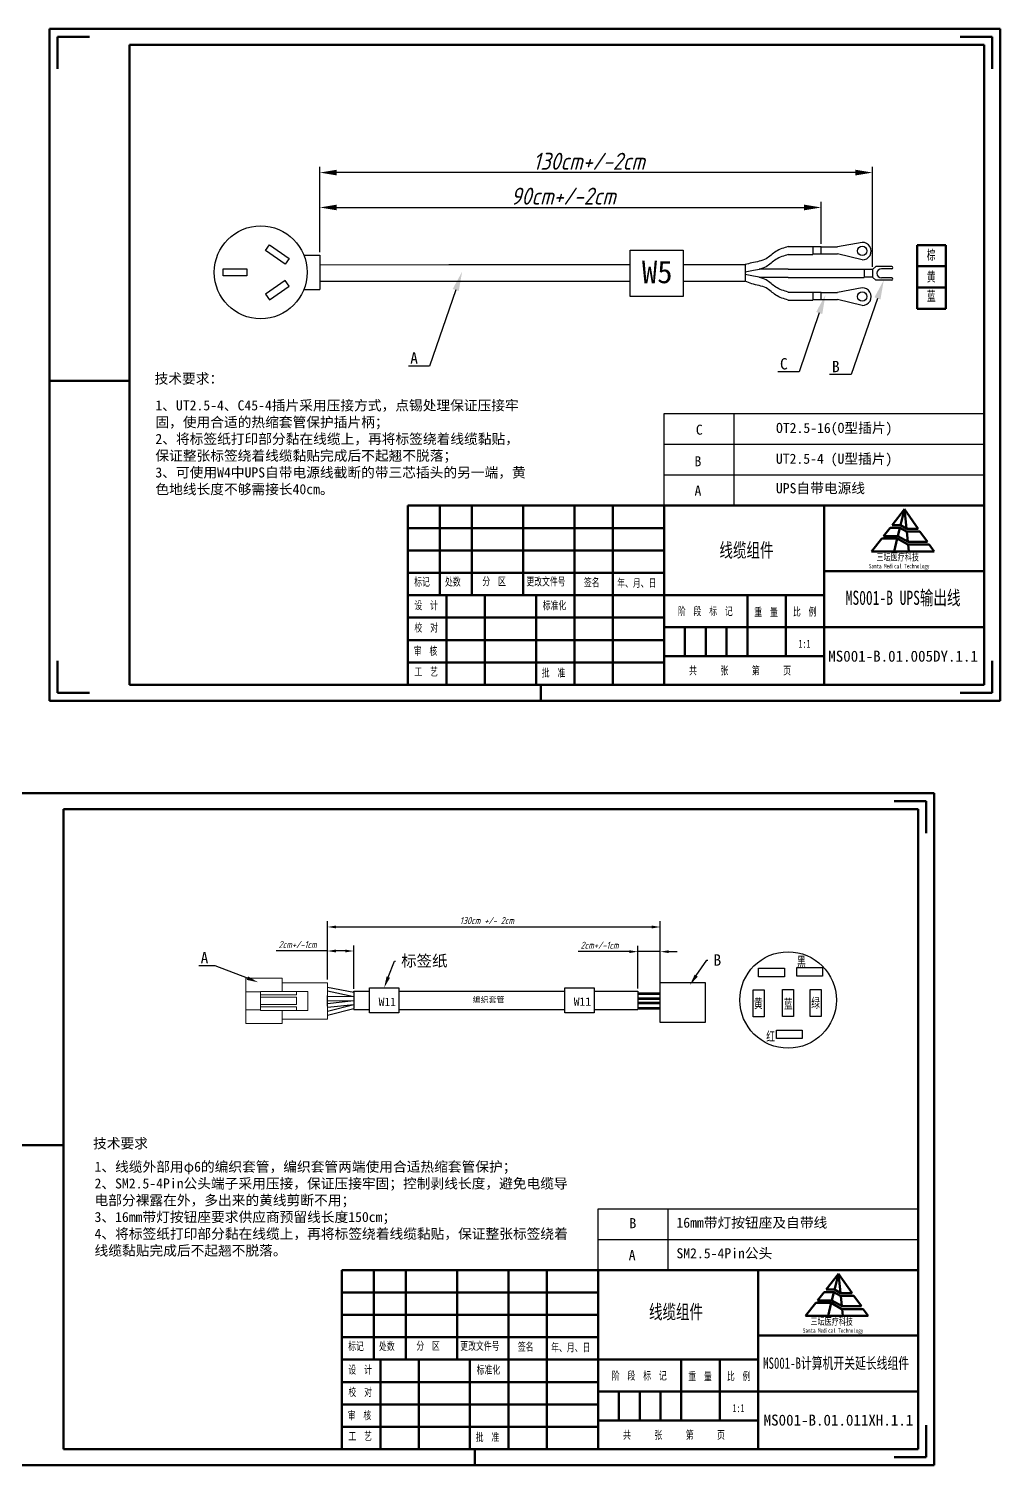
# Model space of a CAD drawing. Header units: millimetres. Extents: x 15931 to 18096, y 1463 to 3040.
# Drawn here: x 17399 to 17742, y 2533 to 3040 of the extents above; entities that cross this region are included whole.
import ezdxf
from ezdxf import colors
from ezdxf.entities.mleader import LeaderData, LeaderLine
from ezdxf.enums import TextEntityAlignment as Align
from ezdxf.math import Vec2, Vec3

# ---------------------------------------------------------------- set-up
doc = ezdxf.new("R2010")
doc.units = ezdxf.units.MM
doc.layers.add('7标注层', color=4, linetype='Continuous')
doc.layers.add('dim', color=82, linetype='Continuous', lineweight=9)
doc.layers.add('总内框线', color=7, linetype='Continuous', lineweight=50)
doc.styles.add('GB', font='gbeitc.shx', dxfattribs={"bigfont": 'gbcbig.shx'})
doc.styles.add('SLDTEXTSTYLE1', font='TXT', dxfattribs={"width": 0.7})
doc.styles.get("Standard").update_dxf_attribs({"font": 'simfang.ttf'})
doc.styles.add('TXT08', font='txt.shx', dxfattribs={"width": 0.8, "bigfont": 'gbcbig.shx'})
doc.styles.add('宋体', font='')
doc.styles.get('宋体').set_extended_font_data('SimSun')
doc.dimstyles.new('GB', dxfattribs={"dimtxt": 2.5, "dimasz": 3, "dimexe": 2, "dimexo": 1, "dimgap": 1, "dimtad": 1, "dimtoh": 1, "dimdsep": 46, "dimtxsty": 'GB', "dimcen": 2.5, "dimclrd": 1, "dimclre": 3, "dimclrt": 6, "dimadec": 0, "dimazin": 0, "dimtfac": 1, "dimtmove": 0, "dimatfit": 3, "dimfxl": 4, "dimarcsym": 0})

# ---------------------------------------------------------------- blocks, each defined once
blk = doc.blocks.new('*D343')
at = {"color": 3, "lineweight": -2, "transparency": 16777216}
for p, q in [((17502.02, 2961.04), (17502.02, 2978.83)), ((17679.01, 2963.93), (17679.01, 2978.83))]:
    blk.add_line(p, q, dxfattribs=at)
at = {"color": 1, "lineweight": -2, "transparency": 16777216}
blk.add_line((17508.02, 2976.83), (17673.01, 2976.83), dxfattribs=at)
at = {"color": 1, "transparency": 16777216}
for points in [[(17508.02, 2977.83), (17508.02, 2975.83), (17502.02, 2976.83)], [(17673.01, 2977.83), (17673.01, 2975.83), (17679.01, 2976.83)]]:
    blk.add_solid(points, dxfattribs=at)
at = {"layer": 'Defpoints', "color": 0, "transparency": 16777216}
for p in [(17679.01, 2976.83), (17679.01, 2962.93), (17502.02, 2960.04)]:
    blk.add_point(p, dxfattribs=at)
at = {"color": 6, "transparency": 16777216, "insert": (17587.98, 2980.83), "char_height": 6, "attachment_point": 5, "style": 'GB'}
blk.add_mtext('90cm+/-2cm', dxfattribs=at)
blk = doc.blocks.new('*D344')
at = {"color": 3, "lineweight": -2, "transparency": 16777216}
for p, q in [((17502.02, 2961.04), (17502.02, 2991.15)), ((17697.14, 2955.88), (17697.14, 2991.15))]:
    blk.add_line(p, q, dxfattribs=at)
at = {"color": 1, "lineweight": -2, "transparency": 16777216}
blk.add_line((17691.14, 2989.15), (17508.02, 2989.15), dxfattribs=at)
at = {"color": 1, "transparency": 16777216}
for points in [[(17508.02, 2990.15), (17508.02, 2988.15), (17502.02, 2989.15)], [(17691.14, 2990.15), (17691.14, 2988.15), (17697.14, 2989.15)]]:
    blk.add_solid(points, dxfattribs=at)
at = {"layer": 'Defpoints', "color": 0, "transparency": 16777216}
for p in [(17502.02, 2989.15), (17502.02, 2960.04), (17697.14, 2954.88)]:
    blk.add_point(p, dxfattribs=at)
at = {"color": 6, "transparency": 16777216, "insert": (17597.05, 2993.15), "char_height": 6, "attachment_point": 5, "style": 'GB'}
blk.add_mtext('130cm+/-2cm', dxfattribs=at)
blk = doc.blocks.new('*D354')
at = {"color": 3, "lineweight": -2, "transparency": 16777216}
for p, q in [((17504.71, 2704.21), (17504.71, 2724.72)), ((17622.23, 2701.2), (17622.23, 2724.72))]:
    blk.add_line(p, q, dxfattribs=at)
at = {"color": 1, "lineweight": -2, "transparency": 16777216}
blk.add_line((17507.71, 2722.72), (17619.23, 2722.72), dxfattribs=at)
at = {"color": 1, "transparency": 16777216}
for points in [[(17507.71, 2723.22), (17507.71, 2722.22), (17504.71, 2722.72)], [(17619.23, 2723.22), (17619.23, 2722.22), (17622.23, 2722.72)]]:
    blk.add_solid(points, dxfattribs=at)
at = {"layer": 'Defpoints', "color": 0, "transparency": 16777216}
for p in [(17622.23, 2722.72), (17504.71, 2703.21), (17622.23, 2700.2)]:
    blk.add_point(p, dxfattribs=at)
at = {"color": 6, "transparency": 16777216, "insert": (17561.01, 2724.97), "char_height": 2.5, "attachment_point": 5, "style": 'GB'}
blk.add_mtext('130cm +/- 2cm', dxfattribs=at)
blk = doc.blocks.new('*D355')
at = {"layer": '7标注层', "color": 3, "lineweight": -2, "transparency": 16777216}
for p, q in [((17614.31, 2701.04), (17614.31, 2716.01)), ((17622.23, 2701.2), (17622.23, 2716.01))]:
    blk.add_line(p, q, dxfattribs=at)
at = {"layer": '7标注层', "color": 1, "lineweight": -2, "transparency": 16777216}
for p, q in [((17611.31, 2714.01), (17593.27, 2714.01)), ((17622.23, 2714.01), (17614.31, 2714.01)), ((17625.23, 2714.01), (17628.23, 2714.01))]:
    blk.add_line(p, q, dxfattribs=at)
at = {"layer": '7标注层', "color": 1, "transparency": 16777216}
for points in [[(17611.31, 2714.51), (17611.31, 2713.51), (17614.31, 2714.01)], [(17625.23, 2714.51), (17625.23, 2713.51), (17622.23, 2714.01)]]:
    blk.add_solid(points, dxfattribs=at)
at = {"layer": 'Defpoints', "color": 0, "transparency": 16777216}
for p in [(17622.23, 2714.01), (17614.31, 2700.04), (17622.23, 2700.2)]:
    blk.add_point(p, dxfattribs=at)
at = {"layer": '7标注层', "color": 6, "transparency": 16777216, "insert": (17600.78, 2716.26), "char_height": 2.5, "attachment_point": 5, "style": 'GB'}
blk.add_mtext('2cm+/-1cm', dxfattribs=at)
blk = doc.blocks.new('*D356')
at = {"layer": '7标注层', "color": 3, "lineweight": -2, "transparency": 16777216}
for p, q in [((17504.71, 2704.21), (17504.71, 2716.24)), ((17513.98, 2700.84), (17513.98, 2716.24))]:
    blk.add_line(p, q, dxfattribs=at)
at = {"layer": '7标注层', "color": 1, "lineweight": -2, "transparency": 16777216}
for p, q in [((17504.71, 2714.24), (17486.66, 2714.24)), ((17510.98, 2714.24), (17507.71, 2714.24))]:
    blk.add_line(p, q, dxfattribs=at)
at = {"layer": '7标注层', "color": 1, "transparency": 16777216}
for points in [[(17507.71, 2714.74), (17507.71, 2713.74), (17504.71, 2714.24)], [(17510.98, 2714.74), (17510.98, 2713.74), (17513.98, 2714.24)]]:
    blk.add_solid(points, dxfattribs=at)
at = {"layer": 'Defpoints', "color": 0, "transparency": 16777216}
for p in [(17504.71, 2714.24), (17504.71, 2703.21), (17513.98, 2699.84)]:
    blk.add_point(p, dxfattribs=at)
at = {"layer": '7标注层', "color": 6, "transparency": 16777216, "insert": (17494.17, 2716.49), "char_height": 2.5, "attachment_point": 5, "style": 'GB'}
blk.add_mtext('2cm+/-1cm', dxfattribs=at)

msp = doc.modelspace()

# ---------------------------------------------------------------- linework, layer by layer
for p, q in [((17667.407, 2963.035), (17676.024, 2963.035)), ((17676.024, 2963.035), (17676.024, 2960.208)), ((17679.007, 2962.931), (17676.024, 2962.931)), ((17676.024, 2962.931), (17676.024, 2960.313)), ((17679.01, 2960.313), (17679.007, 2962.931)), ((17679.007, 2960.313), (17679.007, 2962.931)), ((17679.01, 2962.877), (17684.76, 2962.877)), ((17693.468, 2964.506), (17684.76, 2962.877)), ((17496.39, 2960.043), (17502.019, 2960.043)), ((17502.019, 2960.043), (17502.019, 2947.814)), ((17667.407, 2960.208), (17676.024, 2960.208)), ((17679.007, 2960.313), (17676.024, 2960.313)), ((17679.01, 2960.461), (17684.76, 2960.461)), ((17693.522, 2958.369), (17684.76, 2960.461)), ((17502.019, 2956.606), (17547.519, 2956.673)), ((17547.519, 2956.673), (17602.756, 2956.673)), ((17602.756, 2956.673), (17611.628, 2956.673)), ((17630.269, 2956.673), (17652.218, 2956.673)), ((17652.218, 2956.673), (17652.218, 2950.773)), ((17652.218, 2956.673), (17652.218, 2950.773)), ((17667.407, 2954.982), (17657.166, 2954.982)), ((17667.407, 2954.982), (17694.16, 2954.982)), ((17694.16, 2954.982), (17694.16, 2952.155)), ((17697.143, 2954.878), (17694.16, 2954.878)), ((17694.16, 2954.878), (17694.16, 2952.26)), ((17698.349, 2955.972), (17697.143, 2954.878)), ((17697.143, 2954.878), (17697.143, 2952.26)), ((17703.923, 2955.972), (17698.349, 2955.972)), ((17703.923, 2955.214), (17700.339, 2955.214)), ((17496.39, 2947.814), (17502.019, 2947.814)), ((17502.019, 2950.814), (17548.931, 2950.814)), ((17548.931, 2950.814), (17602.756, 2950.814)), ((17602.756, 2950.814), (17611.628, 2950.807)), ((17630.269, 2950.792), (17652.218, 2950.773)), ((17667.407, 2952.155), (17657.166, 2952.155)), ((17667.407, 2952.155), (17694.16, 2952.155)), ((17693.468, 2948.4), (17684.76, 2946.771)), ((17697.143, 2952.26), (17694.16, 2952.26)), ((17698.349, 2951.165), (17697.143, 2952.26)), ((17703.923, 2951.165), (17698.349, 2951.165)), ((17703.923, 2951.923), (17700.339, 2951.923)), ((17667.407, 2946.929), (17676.024, 2946.929)), ((17667.407, 2944.102), (17676.024, 2944.102)), ((17676.024, 2946.929), (17676.024, 2944.102)), ((17679.007, 2946.825), (17676.024, 2946.825)), ((17676.024, 2946.825), (17676.024, 2944.207)), ((17679.007, 2944.207), (17676.024, 2944.207)), ((17679.01, 2944.207), (17679.007, 2946.825)), ((17679.007, 2944.207), (17679.007, 2946.825)), ((17679.01, 2946.771), (17684.76, 2946.771)), ((17679.01, 2944.355), (17684.76, 2944.355)), ((17693.522, 2942.263), (17684.76, 2944.355)), ((17623.569, 2904.016), (17736.648, 2904.016)), ((17623.569, 2893.188), (17623.569, 2904.016)), ((17648.367, 2893.188), (17648.367, 2904.016)), ((17623.569, 2871.532), (17623.569, 2893.188)), ((17623.569, 2893.188), (17736.648, 2893.188)), ((17623.569, 2882.36), (17623.569, 2893.188)), ((17623.569, 2893.188), (17736.648, 2893.188)), ((17648.367, 2871.532), (17648.367, 2893.188)), ((17648.367, 2882.36), (17648.367, 2893.188)), ((17623.569, 2882.36), (17736.648, 2882.36)), ((17504.71, 2701.455), (17513.98, 2699.646)), ((17504.71, 2700.171), (17513.98, 2698.227)), ((17513.98, 2699.646), (17513.98, 2700.035)), ((17513.98, 2700.035), (17519.582, 2700.035)), ((17513.98, 2699.646), (17513.98, 2698.227)), ((17529.924, 2700.035), (17553.128, 2700.035)), ((17553.128, 2700.035), (17568.607, 2700.035)), ((17568.607, 2700.035), (17588.54, 2700.035)), ((17598.882, 2700.035), (17611.633, 2700.035)), ((17611.633, 2700.035), (17614.314, 2700.035)), ((17614.314, 2700.035), (17614.314, 2693.58)), ((17622.233, 2699.403), (17614.314, 2699.403)), ((17504.71, 2694.746), (17504.71, 2698.497)), ((17504.71, 2698.278), (17513.98, 2698.227)), ((17504.71, 2695.177), (17504.71, 2698.066)), ((17504.71, 2696.622), (17513.98, 2696.808)), ((17504.71, 2695.743), (17513.98, 2696.808)), ((17504.71, 2694.357), (17513.98, 2695.389)), ((17504.71, 2692.971), (17513.98, 2695.389)), ((17504.71, 2691.551), (17513.98, 2693.969)), ((17513.98, 2698.227), (17513.98, 2696.808)), ((17513.98, 2696.808), (17513.98, 2695.389)), ((17513.98, 2695.389), (17513.98, 2693.969)), ((17513.98, 2693.58), (17513.98, 2693.969)), ((17622.227, 2694.213), (17614.308, 2694.213)), ((17622.233, 2698.903), (17614.314, 2698.903)), ((17622.233, 2697.57), (17614.314, 2697.57)), ((17614.314, 2697.57), (17614.314, 2696.046)), ((17622.233, 2697.07), (17614.314, 2697.07)), ((17622.233, 2696.046), (17614.314, 2696.046)), ((17622.233, 2695.546), (17614.314, 2695.546)), ((17513.98, 2693.58), (17519.582, 2693.58)), ((17529.924, 2693.58), (17542.786, 2693.58)), ((17529.924, 2693.58), (17563.865, 2693.58)), ((17563.865, 2693.58), (17588.54, 2693.583)), ((17598.882, 2693.582), (17611.633, 2693.58)), ((17611.633, 2693.58), (17614.314, 2693.58)), ((17622.227, 2693.713), (17614.308, 2693.713)), ((17600.254, 2601.567), (17600.254, 2623.223)), ((17600.254, 2623.223), (17713.334, 2623.223)), ((17600.254, 2612.395), (17600.254, 2623.223)), ((17600.254, 2623.223), (17713.334, 2623.223)), ((17625.053, 2601.567), (17625.053, 2623.223)), ((17625.053, 2612.395), (17625.053, 2623.223)), ((17600.254, 2612.395), (17713.334, 2612.395))]:
    msp.add_line(p, q)
at = {"color": 3, "lineweight": 60}
for p, q in [((17723, 2963.558), (17712.967, 2963.558)), ((17712.967, 2941.058), (17712.967, 2963.558)), ((17723, 2941.058), (17723, 2963.558)), ((17723, 2956.058), (17712.967, 2956.058)), ((17723, 2948.558), (17712.967, 2948.558)), ((17723, 2941.058), (17712.967, 2941.058))]:
    msp.add_line(p, q, dxfattribs=at)
at = {"color": 7, "linetype": 'Continuous', "lineweight": 15}
for p, q in [((17475.91, 2699.822), (17475.91, 2704.622)), ((17475.91, 2704.622), (17488.71, 2704.622)), ((17488.71, 2699.982), (17488.71, 2704.622)), ((17481.03, 2699.822), (17475.91, 2699.822)), ((17475.91, 2699.822), (17475.91, 2693.422)), ((17493.83, 2699.982), (17481.03, 2699.982)), ((17481.03, 2699.982), (17481.03, 2698.702)), ((17504.71, 2703.022), (17488.71, 2703.022)), ((17493.83, 2699.982), (17497.83, 2699.982)), ((17493.83, 2698.702), (17493.83, 2699.982)), ((17497.83, 2693.262), (17497.83, 2699.982)), ((17504.71, 2703.022), (17504.71, 2690.222)), ((17481.03, 2698.702), (17493.83, 2698.702)), ((17481.03, 2697.902), (17481.03, 2698.702)), ((17493.83, 2697.902), (17481.03, 2697.902)), ((17481.03, 2697.902), (17481.03, 2695.342)), ((17481.03, 2695.342), (17493.83, 2695.342)), ((17481.03, 2694.542), (17481.03, 2695.342)), ((17493.83, 2694.542), (17481.03, 2694.542)), ((17481.03, 2694.542), (17481.03, 2693.262)), ((17493.83, 2695.342), (17493.83, 2697.902)), ((17493.83, 2693.262), (17493.83, 2694.542)), ((17475.91, 2688.622), (17475.91, 2693.422)), ((17475.91, 2693.422), (17481.03, 2693.422)), ((17481.03, 2693.262), (17493.83, 2693.262)), ((17488.71, 2688.622), (17488.71, 2693.262)), ((17504.71, 2690.222), (17488.71, 2690.222)), ((17493.83, 2693.262), (17497.83, 2693.262)), ((17475.91, 2688.622), (17488.71, 2688.622))]:
    msp.add_line(p, q, dxfattribs=at)
for points in [[(17489.774, 2956.784), (17482.878, 2961.64), (17484.288, 2963.644), (17491.185, 2958.787)], [(17611.628, 2961.71), (17630.269, 2961.71), (17630.269, 2945.331), (17611.628, 2945.331)], [(17467.844, 2955.141), (17476.279, 2955.141), (17476.279, 2952.691), (17467.844, 2952.691)], [(17489.774, 2951.073), (17482.878, 2946.216), (17484.288, 2944.213), (17491.185, 2949.07)], [(17519.582, 2701.284), (17529.924, 2701.284), (17529.924, 2692.425), (17519.582, 2692.425)], [(17588.54, 2701.286), (17598.882, 2701.286), (17598.882, 2692.428), (17588.54, 2692.428)]]:
    msp.add_lwpolyline(points, close=True)
at = {"color": 5}
for points in [[(17656.939, 2708.202), (17666.047, 2708.202), (17666.047, 2705.168), (17656.939, 2705.168)], [(17670.383, 2708.419), (17679.491, 2708.419), (17679.491, 2705.385), (17670.383, 2705.385)], [(17622.233, 2703.123), (17638.101, 2703.123), (17638.101, 2688.951), (17622.233, 2688.951)], [(17654.986, 2700.478), (17658.889, 2700.478), (17658.889, 2690.942), (17654.986, 2690.942)], [(17665.396, 2700.617), (17669.299, 2700.617), (17669.299, 2691.081), (17665.396, 2691.081)], [(17675.154, 2700.617), (17679.058, 2700.617), (17679.058, 2691.081), (17675.154, 2691.081)], [(17663.227, 2686.312), (17672.335, 2686.312), (17672.335, 2683.278), (17663.227, 2683.278)]]:
    msp.add_lwpolyline(points, close=True, dxfattribs=at)
for centre, radius in [((17481.161, 2953.928), 16.411), ((17693.541, 2961.482), 1.661), ((17693.541, 2945.376), 1.661)]:
    msp.add_circle(centre, radius)
msp.add_circle((17667.348, 2696.932), 17.033, dxfattribs=at)
for centre, radius, start, end in [((17693.632, 2961.439), 3.072, 267.9327, 93.07304), ((17700.339, 2953.569), 1.646, 90, 270), ((17703.923, 2955.593), 0.379, 270, 90), ((17693.632, 2945.333), 3.072, 267.9327, 93.07304), ((17703.923, 2951.544), 0.379, 270, 90)]:
    msp.add_arc(centre, radius, start, end)
at = {"start_tangent": (-1, 0)}
for points in [[(17667.407, 2963.035), (17663.027, 2961.253), (17659.582, 2958.741), (17654.528, 2957.246), (17652.218, 2956.673)], [(17667.407, 2960.208), (17663.027, 2958.426), (17659.582, 2955.914), (17654.528, 2954.419), (17652.218, 2954.009)], [(17667.407, 2946.929), (17663.027, 2948.711), (17659.582, 2951.223), (17654.528, 2952.719), (17652.218, 2953.129)], [(17667.407, 2944.102), (17663.027, 2945.884), (17659.582, 2948.396), (17654.528, 2949.892), (17652.218, 2950.773)]]:
    msp.add_spline(points, degree=3, dxfattribs=at)
at = {"layer": '总内框线', "color": 4}
for p, q in [((17406.541, 3039.954), (17742.255, 3039.954)), ((17406.541, 2802.581), (17406.541, 3039.954)), ((17742.255, 3039.954), (17742.255, 2802.581)), ((17742.255, 2802.581), (17406.541, 2802.581)), ((17383.227, 2769.989), (17718.941, 2769.989)), ((17718.941, 2769.989), (17718.941, 2532.616)), ((17718.941, 2532.616), (17383.227, 2532.616))]:
    msp.add_line(p, q, dxfattribs=at)
at = {"layer": '总内框线'}
for p, q in [((17409.367, 3037.129), (17420.671, 3037.129)), ((17409.367, 3037.129), (17409.367, 3025.825)), ((17434.8, 3034.303), (17736.604, 3034.303)), ((17434.8, 2808.233), (17434.8, 3034.303)), ((17739.445, 3037.135), (17728.141, 3037.135)), ((17736.604, 3034.303), (17736.604, 2808.233)), ((17739.445, 3037.135), (17739.445, 3025.831)), ((17406.541, 2915.616), (17434.8, 2915.616)), ((17533.141, 2871.532), (17736.604, 2871.532)), ((17533.141, 2808.233), (17533.141, 2871.532)), ((17544.444, 2871.532), (17544.444, 2839.883)), ((17555.748, 2871.532), (17555.748, 2839.883)), ((17573.833, 2871.532), (17573.833, 2839.883)), ((17591.919, 2871.532), (17591.919, 2839.883)), ((17605.483, 2871.532), (17605.483, 2808.233)), ((17623.569, 2871.532), (17623.569, 2808.233)), ((17680.086, 2808.233), (17680.086, 2871.532)), ((17736.604, 2871.532), (17736.604, 2808.233)), ((17533.141, 2863.62), (17623.569, 2863.62)), ((17533.141, 2855.707), (17623.569, 2855.707)), ((17533.141, 2847.795), (17623.569, 2847.795)), ((17680.086, 2848.36), (17736.604, 2848.36)), ((17533.141, 2839.883), (17680.086, 2839.883)), ((17546.705, 2839.883), (17546.705, 2808.233)), ((17560.269, 2839.883), (17560.269, 2808.233)), ((17578.355, 2839.883), (17578.355, 2808.233)), ((17591.919, 2839.883), (17591.919, 2808.233)), ((17652.958, 2818.406), (17652.958, 2839.883)), ((17666.522, 2818.406), (17666.522, 2839.883)), ((17533.141, 2831.97), (17623.569, 2831.97)), ((17623.569, 2828.579), (17680.086, 2828.579)), ((17630.916, 2828.579), (17630.916, 2818.406)), ((17638.263, 2828.579), (17638.263, 2818.406)), ((17645.61, 2828.579), (17645.61, 2818.406)), ((17680.086, 2828.579), (17736.604, 2828.579)), ((17533.141, 2824.058), (17623.569, 2824.058)), ((17409.367, 2805.407), (17409.367, 2816.71)), ((17533.141, 2816.145), (17623.569, 2816.145)), ((17623.569, 2818.406), (17680.086, 2818.406)), ((17739.445, 2805.401), (17739.445, 2816.704)), ((17736.604, 2808.233), (17434.8, 2808.233)), ((17736.604, 2808.233), (17533.141, 2808.233)), ((17580.05, 2808.233), (17580.05, 2802.581)), ((17409.367, 2805.407), (17420.671, 2805.407)), ((17739.445, 2805.401), (17728.141, 2805.401)), ((17716.131, 2767.17), (17704.827, 2767.17)), ((17716.131, 2767.17), (17716.131, 2755.866)), ((17411.486, 2764.338), (17713.289, 2764.338)), ((17411.486, 2538.268), (17411.486, 2764.338)), ((17713.289, 2764.338), (17713.289, 2538.268)), ((17383.227, 2645.651), (17411.486, 2645.651)), ((17509.826, 2601.567), (17713.289, 2601.567)), ((17509.826, 2538.268), (17509.826, 2601.567)), ((17521.13, 2601.567), (17521.13, 2569.917)), ((17532.433, 2601.567), (17532.433, 2569.917)), ((17550.519, 2601.567), (17550.519, 2569.917)), ((17568.605, 2601.567), (17568.605, 2569.917)), ((17582.169, 2601.567), (17582.169, 2538.268)), ((17600.254, 2601.567), (17600.254, 2538.268)), ((17656.772, 2538.268), (17656.772, 2601.567)), ((17713.289, 2601.567), (17713.289, 2538.268)), ((17509.826, 2593.655), (17600.254, 2593.655)), ((17509.826, 2585.742), (17600.254, 2585.742)), ((17509.826, 2577.83), (17600.254, 2577.83)), ((17656.772, 2578.395), (17713.289, 2578.395)), ((17509.826, 2569.917), (17656.772, 2569.917)), ((17523.391, 2569.917), (17523.391, 2538.268)), ((17536.955, 2569.917), (17536.955, 2538.268)), ((17555.04, 2569.917), (17555.04, 2538.268)), ((17568.605, 2569.917), (17568.605, 2538.268)), ((17629.644, 2548.441), (17629.644, 2569.917)), ((17643.208, 2548.441), (17643.208, 2569.917)), ((17509.826, 2562.005), (17600.254, 2562.005)), ((17600.254, 2558.614), (17656.772, 2558.614)), ((17607.602, 2558.614), (17607.602, 2548.441)), ((17614.949, 2558.614), (17614.949, 2548.441)), ((17622.296, 2558.614), (17622.296, 2548.441)), ((17656.772, 2558.614), (17713.289, 2558.614)), ((17509.826, 2554.092), (17600.254, 2554.092)), ((17600.254, 2548.441), (17656.772, 2548.441)), ((17509.826, 2546.18), (17600.254, 2546.18)), ((17716.131, 2535.436), (17716.131, 2546.739)), ((17713.289, 2538.268), (17411.486, 2538.268)), ((17713.289, 2538.268), (17509.826, 2538.268)), ((17556.736, 2538.268), (17556.736, 2532.616)), ((17716.131, 2535.436), (17704.827, 2535.436))]:
    msp.add_line(p, q, dxfattribs=at)
at = {"layer": '总内框线', "color": 1}
for p, q in [((17708.458, 2870.244), (17704.062, 2864.607)), ((17708.458, 2870.244), (17707.052, 2864.581)), ((17713.27, 2863.367), (17708.458, 2870.244)), ((17708.458, 2870.244), (17709.137, 2863.445)), ((17703.35, 2863.693), (17701.087, 2860.791)), ((17703.35, 2863.693), (17706.79, 2863.693)), ((17704.062, 2864.607), (17707.004, 2864.607)), ((17706.826, 2863.674), (17706.109, 2860.787)), ((17706.79, 2863.693), (17709.196, 2862.449)), ((17707.004, 2864.607), (17709.282, 2863.367)), ((17709.196, 2862.449), (17713.912, 2862.449)), ((17709.237, 2862.449), (17709.602, 2858.792)), ((17709.282, 2863.367), (17713.27, 2863.367)), ((17716.52, 2858.721), (17713.912, 2862.449)), ((17700.441, 2859.962), (17696.831, 2855.332)), ((17700.441, 2859.962), (17705.877, 2859.962)), ((17701.087, 2860.791), (17706.102, 2860.791)), ((17705.901, 2859.948), (17704.754, 2855.332)), ((17705.877, 2859.962), (17709.679, 2857.759)), ((17706.102, 2860.791), (17709.728, 2858.721)), ((17709.679, 2857.759), (17717.193, 2857.759)), ((17709.705, 2857.759), (17709.948, 2855.332)), ((17709.728, 2858.721), (17716.52, 2858.721)), ((17718.891, 2855.332), (17717.193, 2857.759)), ((17696.831, 2855.332), (17718.891, 2855.332)), ((17685.144, 2600.279), (17680.748, 2594.641)), ((17685.144, 2600.279), (17683.737, 2594.616)), ((17689.956, 2593.401), (17685.144, 2600.279)), ((17685.144, 2600.279), (17685.823, 2593.48)), ((17680.036, 2593.727), (17677.773, 2590.826)), ((17680.036, 2593.727), (17683.476, 2593.727)), ((17680.748, 2594.641), (17683.69, 2594.641)), ((17683.512, 2593.709), (17682.795, 2590.822)), ((17683.476, 2593.727), (17685.882, 2592.484)), ((17683.69, 2594.641), (17685.968, 2593.401)), ((17685.968, 2593.401), (17689.956, 2593.401)), ((17677.127, 2589.997), (17673.517, 2585.367)), ((17677.127, 2589.997), (17682.563, 2589.997)), ((17677.773, 2590.826), (17682.788, 2590.826)), ((17682.587, 2589.983), (17681.44, 2585.367)), ((17682.563, 2589.997), (17686.365, 2587.794)), ((17682.788, 2590.826), (17686.414, 2588.755)), ((17685.882, 2592.484), (17690.598, 2592.484)), ((17685.923, 2592.484), (17686.288, 2588.827)), ((17686.365, 2587.794), (17693.879, 2587.794)), ((17686.391, 2587.794), (17686.634, 2585.367)), ((17686.414, 2588.755), (17693.206, 2588.755)), ((17693.206, 2588.755), (17690.598, 2592.484)), ((17695.576, 2585.367), (17693.879, 2587.794)), ((17673.517, 2585.367), (17695.576, 2585.367))]:
    msp.add_line(p, q, dxfattribs=at)

# ---------------------------------------------------------------- texts
at = {"layer": 'dim', "color": 6, "style": 'TXT08', "width": 0.8}
for s, p in [('棕', (17717.877, 2960.155)), ('黄', (17717.877, 2952.444)), ('蓝', (17717.877, 2945.622)), ('黑', (17672.047, 2710.521)), ('黄', (17656.855, 2695.785)), ('蓝', (17667.388, 2695.609)), ('绿', (17677.064, 2695.958)), ('红', (17661.181, 2684.117))]:
    msp.add_text(s, height=3.853, dxfattribs=at).set_placement(p, align=Align.MIDDLE)
at = {"layer": '总内框线', "color": 6, "attachment_point": 1}
for s, insert, char_height, width, style in [('{\\fSimSun|b0|i0|c134|p54;W5}', (17615.747, 2958.019), 7.93185, 57.56059, 'GB'), ('{\\fSimSun|b0|i0|c134|p54;技术要求：}', (17443.677, 2918.166), 3.55114, 132.12967, 'GB'), ('{\\fSimSun|b0|i0|c134|p54;1、UT2.5-4、C45-4插片采用压接方式，点锡处理保证压接牢固，使用合适的热缩套管保护插片柄；\\P2、将标签纸打印部分黏在线缆上，再将标签绕着线缆黏贴，保证整张标签绕着线缆黏贴完成后不起翘不脱落；\\P3、可使用W4中UPS自带电源线截断的带三芯插头的另一端，黄色地线长度不够需接长40cm。}', (17443.968, 2908.711), 3.55114, 132.12967, 'GB'), ('{\\fSimSun|b0|i0|c134|p54;C}', (17634.778, 2900.131), 3.55114, 8.0267, 'GB'), ('{\\fSimSun|b0|i0|c134|p2;OT2.5-16(O型插片)}', (17663.075, 2900.749), 3.55114, 47.30749, 'GB'), ('{\\fSimSun|b0|i0|c134|p2; B}', (17631.89, 2888.991), 3.55114, 8.0267, 'GB'), ('{\\fSimSun|b0|i0|c134|p2;UT2.5-4 (U型插片)}', (17663.037, 2889.865), 3.55114, 63.7196, 'GB'), ('{\\fSimSun|b0|i0|c134|p2; A}', (17631.896, 2878.599), 3.55114, 8.0267, 'GB'), ('{\\fSimSun|b0|i0|c134|p2;UPS自带电源线}', (17663.042, 2879.472), 3.55114, 63.7196, 'GB'), ('{\\fSimSun|b0|i0|c134|p2;线缆组件}', (17643.113, 2858.307), 5, 94.62992, 'SLDTEXTSTYLE1'), ('{\\fSimSun|b0|i0|c134|p2;标记}', (17535.35, 2846.032), 2.82588, 105.14436, 'SLDTEXTSTYLE1'), ('{\\fSimSun|b0|i0|c134|p2;处数}', (17546.225, 2846.049), 2.82588, 105.14436, 'SLDTEXTSTYLE1'), ('{\\fSimSun|b0|i0|c134|p2;分\u3000区}', (17559.406, 2846.189), 2.82588, 105.14436, 'SLDTEXTSTYLE1'), ('{\\fSimSun|b0|i0|c134|p2;更改文件号}', (17574.931, 2846.128), 2.82588, 105.14436, 'SLDTEXTSTYLE1'), ('{\\fSimSun|b0|i0|c134|p2;签名}', (17595.26, 2845.836), 2.82588, 105.14436, 'SLDTEXTSTYLE1'), ('{\\fSimSun|b0|i0|c134|p2;年、月、日}', (17607.01, 2845.617), 2.82588, 105.14436, 'SLDTEXTSTYLE1'), ('{\\fSimSun|b0|i0|c134|p54;MS001-B UPS输出线}', (17687.688, 2841.486), 5, 94.62992, 'SLDTEXTSTYLE1'), ('{\\fSimSun|b0|i0|c134|p2;设\u3000计}', (17535.417, 2837.735), 2.82588, 105.14436, 'SLDTEXTSTYLE1'), ('{\\fSimSun|b0|i0|c134|p2;标准化}', (17580.715, 2837.718), 2.82588, 105.14436, 'SLDTEXTSTYLE1'), ('{\\fSimSun|b0|i0|c134|p2;阶\u3000段\u3000标\u3000记}', (17628.434, 2835.647), 2.82588, 105.14436, 'SLDTEXTSTYLE1'), ('{\\fSimSun|b0|i0|c134|p2;重\u3000量}', (17655.429, 2835.388), 2.82588, 105.14436, 'SLDTEXTSTYLE1'), ('{\\fSimSun|b0|i0|c134|p2;比\u3000例}', (17669.052, 2835.467), 2.82588, 105.14436, 'SLDTEXTSTYLE1'), ('{\\fSimSun|b0|i0|c134|p2;校  对}', (17535.417, 2829.822), 2.82588, 105.14436, 'SLDTEXTSTYLE1'), ('{\\fSimSun|b0|i0|c134|p2;审\u3000核}', (17535.187, 2821.606), 2.82588, 105.14436, 'SLDTEXTSTYLE1'), ('{\\fSimSun|b0|i0|c134|p2;1:1}', (17671.015, 2824.163), 2.82588, 105.14436, 'SLDTEXTSTYLE1'), ('{\\fSimSun|b0|i0|c134|p54;\\W1;MS001-B.01.005DY.1.1}', (17681.526, 2820.307), 3.88422, 60.21792, 'SLDTEXTSTYLE1'), ('{\\fSimSun|b0|i0|c134|p2;工\u3000艺}', (17535.417, 2814.275), 2.82588, 105.14436, 'SLDTEXTSTYLE1'), ('{\\fSimSun|b0|i0|c134|p2;批\u3000准}', (17580.369, 2813.915), 2.82588, 105.14436, 'SLDTEXTSTYLE1'), ('{\\fSimSun|b0|i0|c134|p2;共\u3000\u3000\u3000张\u3000\u3000\u3000第\u3000\u3000\u3000页}', (17632.382, 2814.707), 2.82588, 105.14436, 'SLDTEXTSTYLE1'), ('W11', (17522.792, 2697.782), 3, 132.12967, '宋体'), ('编织套管', (17556.023, 2698.048), 2, 132.12967, '宋体'), ('W11', (17591.672, 2697.881), 3, 132.12967, '宋体'), ('{\\fSimSun|b0|i0|c134|p2;技术要求}', (17421.967, 2648.076), 3.55114, 132.12967, 'GB'), ('{\\fSimSun|b0|i0|c134|p54;1、线缆外部用φ6的编织套管，编织套管两端使用合适热缩套管保护；\\P2、SM2.5-4Pin公头\\fSimSun|b0|i0|c134|p2;端子采用压接，保证压接牢固；\\fSimSun|b0|i0|c134|p54;控制剥线长度，避免电缆导电部分裸露在外，多出来的黄线剪断不用；\\P3、16mm带灯按钮座要求供应商预留线长度150cm；\\P4、将标签纸打印部分黏在线缆上，再将标签绕着线缆黏贴，保证整张标签绕着线缆黏贴完成后不起翘不脱落。}', (17422.48, 2639.836), 3.551136, 169.10438, 'GB'), ('{\\fSimSun|b0|i0|c134|p2;B}', (17611.336, 2619.894), 3.55114, 8.0267, 'GB'), ('{\\fSimSun|b0|i0|c134|p2;16mm带灯按钮座及自带线}', (17627.921, 2620.085), 3.55114, 62.64258, 'GB'), ('{\\fSimSun|b0|i0|c134|p2;A}', (17611.078, 2608.592), 3.55114, 8.0267, 'GB'), ('{\\fSimSun|b0|i0|c134|p54;SM2.5-4Pin公头}', (17627.921, 2609.257), 3.55114, 47.30749, 'GB'), ('{\\fSimSun|b0|i0|c134|p2;线缆组件}', (17618.233, 2589.321), 5, 94.62992, 'SLDTEXTSTYLE1'), ('{\\fSimSun|b0|i0|c134|p2;标记}', (17512.036, 2576.067), 2.82588, 105.14436, 'SLDTEXTSTYLE1'), ('{\\fSimSun|b0|i0|c134|p2;处数}', (17522.911, 2576.084), 2.82588, 105.14436, 'SLDTEXTSTYLE1'), ('{\\fSimSun|b0|i0|c134|p2;分\u3000区}', (17536.092, 2576.224), 2.82588, 105.14436, 'SLDTEXTSTYLE1'), ('{\\fSimSun|b0|i0|c134|p2;更改文件号}', (17551.617, 2576.162), 2.82588, 105.14436, 'SLDTEXTSTYLE1'), ('{\\fSimSun|b0|i0|c134|p2;签名}', (17571.946, 2575.871), 2.82588, 105.14436, 'SLDTEXTSTYLE1'), ('{\\fSimSun|b0|i0|c134|p2;年、月、日}', (17583.696, 2575.652), 2.82588, 105.14436, 'SLDTEXTSTYLE1'), ('{\\fSimSun|b0|i0|c134|p2;设\u3000计}', (17512.103, 2567.77), 2.82588, 105.14436, 'SLDTEXTSTYLE1'), ('{\\fSimSun|b0|i0|c134|p2;标准化}', (17557.401, 2567.753), 2.82588, 105.14436, 'SLDTEXTSTYLE1'), ('{\\fSimSun|b0|i0|c134|p54;MS001-B\\fSimSun|b0|i0|c134|p2;计算机开关延长线组件}', (17658.548, 2570.685), 4, 75.70394, 'SLDTEXTSTYLE1'), ('{\\fSimSun|b0|i0|c134|p2;阶\u3000段\u3000标\u3000记}', (17605.119, 2565.681), 2.82588, 105.14436, 'SLDTEXTSTYLE1'), ('{\\fSimSun|b0|i0|c134|p2;重\u3000量}', (17632.115, 2565.423), 2.82588, 105.14436, 'SLDTEXTSTYLE1'), ('{\\fSimSun|b0|i0|c134|p2;比\u3000例}', (17645.738, 2565.502), 2.82588, 105.14436, 'SLDTEXTSTYLE1'), ('{\\fSimSun|b0|i0|c134|p2;校  对}', (17512.103, 2559.857), 2.82588, 105.14436, 'SLDTEXTSTYLE1'), ('{\\fSimSun|b0|i0|c134|p2;审\u3000核}', (17511.873, 2551.641), 2.82588, 105.14436, 'SLDTEXTSTYLE1'), ('{\\fSimSun|b0|i0|c134|p2;1:1}', (17647.701, 2554.198), 2.82588, 105.14436, 'SLDTEXTSTYLE1'), ('{\\fSimSun|b0|i0|c134|p54;\\W1;MS001-B.01.011XH.1.1}', (17658.706, 2550.507), 3.88422, 60.21792, 'SLDTEXTSTYLE1'), ('{\\fSimSun|b0|i0|c134|p2;工\u3000艺}', (17512.103, 2544.309), 2.82588, 105.14436, 'SLDTEXTSTYLE1'), ('{\\fSimSun|b0|i0|c134|p2;批\u3000准}', (17557.055, 2543.95), 2.82588, 105.14436, 'SLDTEXTSTYLE1'), ('{\\fSimSun|b0|i0|c134|p2;共\u3000\u3000\u3000张\u3000\u3000\u3000第\u3000\u3000\u3000页}', (17609.068, 2544.742), 2.82588, 105.14436, 'SLDTEXTSTYLE1')]:
    msp.add_mtext(s, dxfattribs=dict(at, insert=insert, char_height=char_height, width=width, style=style))
at = {"layer": '总内框线', "color": 5, "char_height": 2.54329, "width": 94.62992, "attachment_point": 1, "style": 'SLDTEXTSTYLE1'}
for insert in [(17698.586, 2854.633), (17675.272, 2584.668)]:
    msp.add_mtext('{\\fSimSun|b0|i0|c134|p2;三坛医疗科技}', dxfattribs=dict(at, insert=insert))
at = {"layer": '总内框线', "color": 5, "char_height": 1.55649, "attachment_point": 1, "style": 'SLDTEXTSTYLE1'}
for insert in [(17695.889, 2850.93), (17672.575, 2580.965)]:
    msp.add_mtext('Santa Medical Technology', dxfattribs=dict(at, insert=insert))

# ---------------------------------------------------------------- dimensions: what is measured, and where the dimension line sits
for base, p1, p2, text, picture, middle in [((17502.019, 2989.155), (17697.143, 2954.878), (17502.019, 2960.043), '130cm+/-2cm', '*D344', (17597.05, 2989.155)), ((17679.007, 2976.829), (17502.019, 2960.043), (17679.007, 2962.931), '90cm+/-2cm', '*D343', (17587.982, 2976.829))]:
    dim = msp.add_linear_dim(base=base, p1=p1, p2=p2, text=text, dimstyle='GB', override={"dimtxt": 6, "dimasz": 6})
    dim.commit()
    dim.dimension.update_dxf_attribs({"geometry": picture, "text_midpoint": middle, "dimtype": 160})
dim = msp.add_linear_dim(base=(17622.233, 2722.723), p1=(17504.71, 2703.208), p2=(17622.233, 2700.2), text='130cm +/- 2cm', dimstyle='GB')
dim.commit()
dim.dimension.update_dxf_attribs({"geometry": '*D354', "text_midpoint": (17561.01, 2722.723), "dimtype": 160})
at = {"layer": '7标注层'}
for base, p1, p2, picture, middle in [((17504.71, 2714.244), (17513.98, 2699.841), (17504.71, 2703.208), '*D356', (17494.174, 2714.244)), ((17622.233, 2714.012), (17614.314, 2700.035), (17622.233, 2700.2), '*D355', (17600.778, 2714.012))]:
    dim = msp.add_linear_dim(base=base, p1=p1, p2=p2, text='2cm+/-1cm', dimstyle='GB', dxfattribs=at)
    dim.commit()
    dim.dimension.update_dxf_attribs({"geometry": picture, "text_midpoint": middle, "dimtype": 160})

# ---------------------------------------------------------------- leaders
ml = msp.add_multileader_mtext('Standard')
ml.set_content('A', color=256)
ml.set_leader_properties()
ml.build(insert=Vec2(0, 0))
ml.multileader.update_dxf_attribs({"text_right_attachment_type": 6, "dogleg_length": 0.36, "arrow_head_size": 6.829})
ctx = ml.context
ctx.base_point, ctx.arrow_head_size, ctx.landing_gap_size, ctx.plane_origin = Vec3(17530.577, 2923.634), 6.829, 3.414, Vec3(17549.466, 2954.141)
ctx.right_attachment, ctx.text_align_type = 6, 2
notes = []
notes.append((ctx, [(0, (1, 1, 0), (17540.688, 2920.834), (-1, 0), 0.615, [(0, [(17552.253, 2954.141)], 0, [])])]))
ctx.mtext.insert, ctx.mtext.alignment, ctx.mtext.flow_direction = Vec3(17536.659, 2925.634), 3, 5
ml = msp.add_multileader_mtext('Standard')
ml.set_content('B', color=256)
ml.set_leader_properties()
ml.build(insert=Vec2(0, 0))
ml.multileader.update_dxf_attribs({"text_right_attachment_type": 6, "dogleg_length": 0.36, "arrow_head_size": 6.829})
ctx = ml.context
ctx.base_point, ctx.arrow_head_size, ctx.landing_gap_size, ctx.plane_origin = Vec3(17679.46, 2920.657), 6.829, 3.414, Vec3(17698.349, 2951.165)
ctx.right_attachment, ctx.text_align_type = 6, 2
notes.append((ctx, [(0, (1, 1, 0), (17689.57, 2917.857), (-1, 0), 0.615, [(0, [(17701.136, 2951.165)], 0, [])])]))
ctx.mtext.insert, ctx.mtext.alignment, ctx.mtext.flow_direction = Vec3(17685.541, 2922.657), 3, 5
ml = msp.add_multileader_mtext('Standard')
ml.set_content('C', color=256)
ml.set_leader_properties()
ml.build(insert=Vec2(0, 0))
ml.multileader.update_dxf_attribs({"text_right_attachment_type": 6, "dogleg_length": 0.36, "arrow_head_size": 6.829})
ctx = ml.context
ctx.base_point, ctx.arrow_head_size, ctx.landing_gap_size, ctx.plane_origin = Vec3(17661.13, 2921.632), 6.829, 3.414, Vec3(17680.559, 2946.021)
ctx.right_attachment, ctx.text_align_type = 6, 2
notes.append((ctx, [(0, (1, 1, 0), (17671.24, 2918.832), (-1, 0), 0.615, [(0, [(17680.559, 2946.021)], 0, [])])]))
ctx.mtext.insert, ctx.mtext.alignment, ctx.mtext.flow_direction = Vec3(17667.211, 2923.632), 3, 5
ml = msp.add_multileader_mtext('Standard')
ml.set_content('A', color=256)
ml.set_leader_properties()
ml.build(insert=Vec2(0, 0))
ml.multileader.update_dxf_attribs({"text_right_attachment_type": 6, "dogleg_length": 0.36})
ctx = ml.context
ctx.base_point, ctx.plane_origin = Vec3(17457.89, 2711.829), Vec3(17501.296, 2704.343)
ctx.right_attachment, ctx.text_align_type = 6, 2
notes.append((ctx, [(0, (1, 1, 0), (17465.016, 2709.029), (-1, 0), 0.36, [(0, [(17480.198, 2703.208)], 0, [])])]))
ctx.mtext.insert, ctx.mtext.alignment, ctx.mtext.flow_direction = Vec3(17462.656, 2713.829), 3, 5
ml = msp.add_multileader_mtext('Standard')
ml.set_content('标签纸', color=256)
ml.set_leader_properties()
ml.build(insert=Vec2(0, 0))
ml.multileader.update_dxf_attribs({"text_right_attachment_type": 6, "dogleg_length": 0.36})
ctx = ml.context
ctx.base_point, ctx.plane_origin = Vec3(17528.721, 2710.67), Vec3(17523.094, 2705.98)
ctx.right_attachment = 6
notes.append((ctx, [(1, (1, 1, 0), (17528.361, 2710.67), (1, 0), 0.36, [(0, [(17524.753, 2701.284)], 0, [])])]))
ctx.mtext.insert, ctx.mtext.flow_direction = Vec3(17530.721, 2712.78), 5
ml = msp.add_multileader_mtext('Standard')
ml.set_content('B', color=256)
ml.set_leader_properties()
ml.build(insert=Vec2(0, 0))
ml.multileader.update_dxf_attribs({"text_right_attachment_type": 6, "dogleg_length": 0.36})
ctx = ml.context
ctx.base_point, ctx.plane_origin = Vec3(17639.017, 2711.059), Vec3(17631.024, 2706.931)
ctx.right_attachment = 6
notes.append((ctx, [(1, (1, 1, 0), (17638.657, 2711.059), (1, 0), 0.36, [(0, [(17632.683, 2702.235)], 0, [])])]))
ctx.mtext.insert, ctx.mtext.flow_direction = Vec3(17641.017, 2713.059), 5
for ctx, leaders in notes:
    for number, flags, end, landing, length, lines in leaders:
        leader = LeaderData()
        leader.index, (leader.has_last_leader_line, leader.has_dogleg_vector, leader.attachment_direction) = number, flags
        leader.last_leader_point, leader.dogleg_vector, leader.dogleg_length = Vec3(end), Vec3(landing), length
        for number, points, colour, breaks in lines:
            line = LeaderLine()
            line.index, line.vertices, line.color, line.breaks = number, Vec3.list(points), colors.encode_raw_color(colour), breaks
            leader.lines.append(line)
        ctx.leaders.append(leader)

doc.saveas('drawing.dxf')
